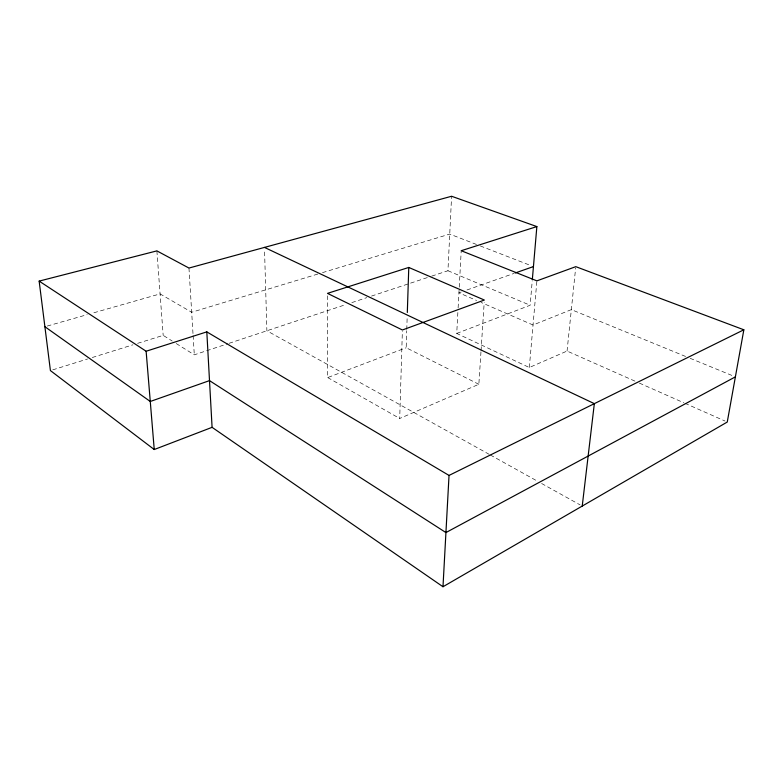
<?xml version="1.0" encoding="UTF-8"?>
<svg xmlns="http://www.w3.org/2000/svg" width="783" height="783" viewBox="0 0 783 783"><rect width="100%" height="100%" fill="white"/><g stroke="black" fill="none" stroke-linecap="round" stroke-linejoin="round"><path stroke-width="0.59" stroke-dasharray="3.92 2.94" d="M480.977 351.792L478.853 384.287L399.712 418.474L402.364 331.199M478.853 384.287L406.181 347.75L406.729 330.71M406.769 329.496L407.16 317.33M431.727 276.115L447.945 270.742L451.595 196.259M634.925 381.115L567.058 351.048L529.318 367.511L456.724 333.431L458.045 309.109M458.114 307.885L459.171 288.428M459.239 287.204L461.216 250.717M481.056 350.588L484.207 302.453M456.724 333.431L530.15 305.253L532.215 281.048M529.318 367.511L536.893 280.862M567.058 351.048L575.662 267.864M327.509 295.817L327.695 377.563L406.181 347.75M461.226 292L458.926 292.813L476.632 300.496M466.952 289.984L513.961 273.433M176.224 343.531L194.301 354.836L227.882 343.698M229.047 343.316L346.017 304.528M351.812 302.61L366.865 297.618M371.504 296.082L430.572 276.507M52.745 369.86L87.618 358.966M92.267 357.518L132.953 344.804M137.602 343.355L163.177 335.369L172.211 341.016M317.79 274.06L191.688 312.26L160.084 293.899L91.914 313.317M322.469 272.641L449.745 234.088L479.157 245.5M47.244 326.051L87.207 314.658M480.282 245.94L530.052 265.261M685.605 356.461L571.345 309.628L533.037 325.004L481.056 302.424M690.126 358.311L733.123 375.928M447.945 270.742L530.15 305.253M639.368 383.093L683.872 402.805M684.988 403.304L725.038 421.048M489.228 454.365L266.876 330.769L264.537 249.826M490.295 454.962L537.334 481.105M541.601 483.483L580.086 504.878M327.695 377.563L399.712 418.474M156.884 250.883L163.177 335.369M188.967 268.05L193.039 334.341M193.117 335.545L194.301 354.836"/><path stroke-width="1.17" d="M407.317 312.466L408.775 267.443L327.5 293.371L402.403 329.986L484.364 300.046L408.775 267.443M442.992 586.741L449.031 475.428L743.85 329.79L727.26 422.037L442.992 586.741L212.085 427.332L206.81 331.875L146.127 351.234L39.15 281.107L50.415 370.584L154.241 449.53L212.085 427.332M532.313 279.834L536.864 226.581L451.595 196.259L188.967 268.05L156.884 250.883L39.15 281.107M582.229 506.063L594.336 403.646L264.468 247.408M735.384 376.858L445.928 532.567L209.501 380.626L150.277 401.473L44.895 326.717M515.106 273.032L533.448 266.572M536.864 226.581L461.216 250.717L536.893 280.862L575.789 266.66L743.85 329.79M206.81 331.875L449.031 475.428M146.127 351.234L154.241 449.53"/></g></svg>
